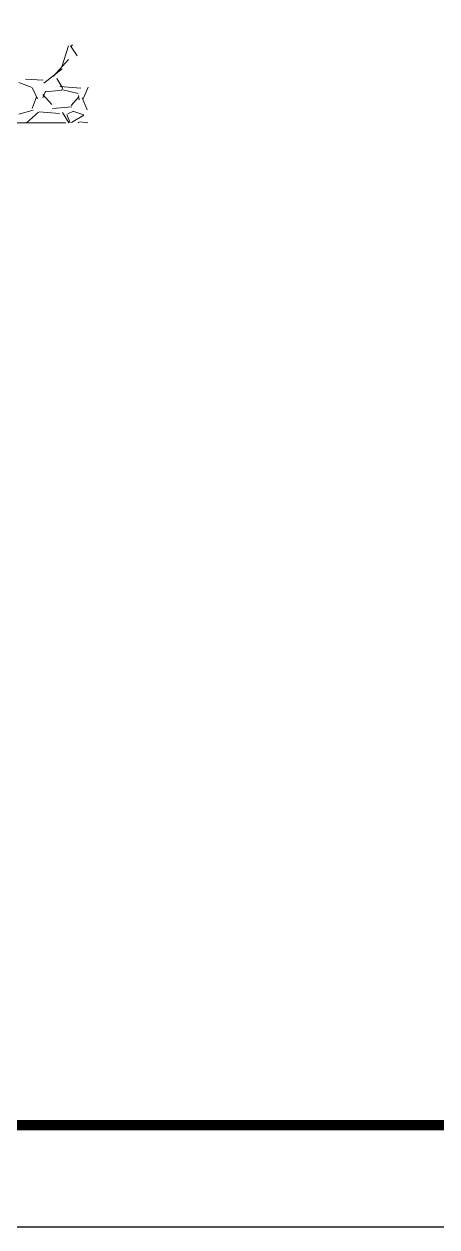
# Model space of a CAD drawing. Extents: x 1031190 to 1725648, y 733081 to 1571294.
# Drawn here: x 1349665 to 1353725, y 1112319 to 1124144 of the extents above; entities that cross this region are included whole.
import ezdxf

# ---------------------------------------------------------------- set-up
doc = ezdxf.new("R2010")
doc.units = 0
doc.header["$LTSCALE"] = 1000
doc.header["$MEASUREMENT"] = 0
doc.layers.add('图框', color=140, linetype='Continuous')

msp = doc.modelspace()

# ---------------------------------------------------------------- linework, layer by layer
at = {"lineweight": 20}
for p, q in [((1350035.4, 1123723.2), (1350101.3, 1123929.2)), ((1350035.4, 1123723.2), (1350101.3, 1123929.2)), ((1350122.1, 1123929.7), (1350188, 1123830.8)), ((1350122.1, 1123929.7), (1350188, 1123830.8)), ((1350141.1, 1123938.6), (1350124.5, 1123922)), ((1350141.1, 1123938.6), (1350124.5, 1123922)), ((1349953.8, 1123632.2), (1350102.2, 1123797)), ((1349953.8, 1123632.2), (1350102.2, 1123797)), ((1349858, 1123562.8), (1350039.3, 1123702.8)), ((1349858, 1123562.8), (1350039.3, 1123702.8)), ((1349613, 1123571.2), (1349744.9, 1123521.8)), ((1349613, 1123571.2), (1349744.9, 1123521.8)), ((1349678.9, 1123601.8), (1349852, 1123593.6)), ((1349678.9, 1123601.8), (1349852, 1123593.6)), ((1350045.9, 1123511.6), (1349988.3, 1123610.5)), ((1350045.9, 1123511.6), (1349988.3, 1123610.5)), ((1349745.2, 1123312.7), (1349786.4, 1123428)), ((1349745.2, 1123312.7), (1349786.4, 1123428)), ((1349747.2, 1123514.6), (1349796.6, 1123407.5)), ((1349747.2, 1123514.6), (1349796.6, 1123407.5)), ((1349938.9, 1123353.3), (1349848.3, 1123452.2)), ((1349938.9, 1123353.3), (1349848.3, 1123452.2)), ((1349850.5, 1123419.6), (1349875.2, 1123485.5)), ((1349850.5, 1123419.6), (1349875.2, 1123485.5)), ((1350035.7, 1123494.9), (1349879.1, 1123478.5)), ((1350035.7, 1123494.9), (1349879.1, 1123478.5)), ((1350222.4, 1123513), (1350016.4, 1123529.5)), ((1350222.4, 1123513), (1350016.4, 1123529.5)), ((1350197.8, 1123460), (1350033, 1123501.2)), ((1350197.8, 1123460), (1350033, 1123501.2)), ((1350201.1, 1123426.2), (1350126.9, 1123343.8)), ((1350201.1, 1123426.2), (1350126.9, 1123343.8)), ((1350208.2, 1123400.5), (1350200, 1123441.7)), ((1350208.2, 1123400.5), (1350200, 1123441.7)), ((1350235.4, 1123417.6), (1350284.8, 1123302.2)), ((1350235.4, 1123417.6), (1350284.8, 1123302.2)), ((1350245.2, 1123409.8), (1350294.7, 1123525.1)), ((1350245.2, 1123409.8), (1350294.7, 1123525.1)), ((1350133.8, 1123329.1), (1349944.2, 1123312.7)), ((1350133.8, 1123329.1), (1349944.2, 1123312.7)), ((1349613.6, 1123256.7), (1349753.7, 1123297.9)), ((1349613.6, 1123256.7), (1349753.7, 1123297.9)), ((1349806.8, 1123279.3), (1349689.1, 1123171.8)), ((1349806.8, 1123279.3), (1349689.1, 1123171.8)), ((1350011.9, 1123263.3), (1349814.1, 1123279.7)), ((1350011.9, 1123263.3), (1349814.1, 1123279.7)), ((1350106, 1123171.8), (1350043.5, 1123274)), ((1350106, 1123171.8), (1350043.5, 1123274)), ((1350086.1, 1123256.4), (1350119, 1123174)), ((1350086.1, 1123256.4), (1350119, 1123174)), ((1350151.5, 1123286.2), (1350093.8, 1123261.5)), ((1350151.5, 1123286.2), (1350093.8, 1123261.5)), ((1350130, 1123175.8), (1350253.6, 1123250)), ((1350130, 1123175.8), (1350253.6, 1123250)), ((1350252.7, 1123251.8), (1350153.8, 1123284.8)), ((1350252.7, 1123251.8), (1350153.8, 1123284.8)), ((1350206.9, 1123180.4), (1350198.3, 1123171.8)), ((1350206.9, 1123180.4), (1350198.3, 1123171.8)), ((1350291.8, 1123171.8), (1350213.5, 1123183.6)), ((1350291.8, 1123171.8), (1350213.5, 1123183.6)), ((1339750.1, 1123171.8), (1350074.4, 1123171.8)), ((1339750.1, 1123171.8), (1350074.4, 1123171.8)), ((1339750.1, 1123171.8), (1350074.4, 1123171.8)), ((1339750.1, 1123171.8), (1350074.4, 1123171.8))]:
    msp.add_line(p, q, dxfattribs=at)
at = {"layer": '图框'}
msp.add_lwpolyline([(1278969.8, 1112318.7), (1384069.8, 1112318.7), (1384069.8, 1171718.7), (1278969.8, 1171718.7)], close=True, dxfattribs=at)
msp.add_lwpolyline([(1278969.8, 1112318.7), (1384069.8, 1112318.7), (1384069.8, 1171718.7), (1278969.8, 1171718.7)], close=True, dxfattribs=at)
at = {"layer": '图框', "const_width": 100}
msp.add_lwpolyline([(1281469.8, 1113318.7), (1383069.8, 1113318.7), (1383069.8, 1170718.7), (1281469.8, 1170718.7)], close=True, dxfattribs=at)
msp.add_lwpolyline([(1281469.8, 1113318.7), (1383069.8, 1113318.7), (1383069.8, 1170718.7), (1281469.8, 1170718.7)], close=True, dxfattribs=at)

doc.saveas('drawing.dxf')
